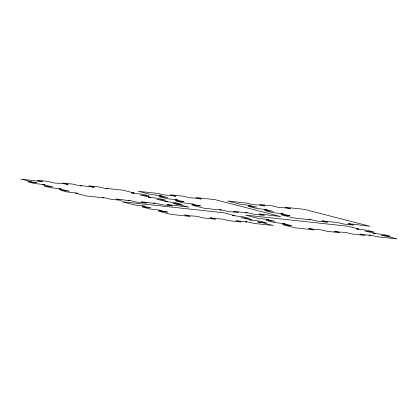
<?xml version="1.0" encoding="UTF-8"?>
<svg xmlns="http://www.w3.org/2000/svg" width="418" height="418" viewBox="0 0 418 418"><rect width="100%" height="100%" fill="white"/><g stroke="black" fill="none" stroke-linecap="round" stroke-linejoin="round"><path stroke-width="0.63" d="M183.236 201.69L184.108 201.716L175.497 199.929L177.953 200.128L176.636 199.804L167.101 198.707L158.892 196.591L167.665 197.453L159.086 195.697L161.536 195.896L160.219 195.567L150.684 194.474L138.374 191.303L157.539 193.382L163.966 194.955L171.15 195.467L174.797 196.167L175.67 196.199L170.314 194.772L183.089 196.162L189.516 197.735L196.7 198.247L200.353 198.947L201.22 198.978L195.864 197.552L215.024 199.637L280.687 216.571L259.709 213.985L259.139 214L264.557 215.427L254.431 214.329L246.855 212.59L245.831 212.532L247.137 212.924L233.155 211.153L238.563 212.6L228.411 211.498L221.007 209.779L219.795 209.721L221.112 210.092L204.031 208.232L191.721 205.06L200.525 205.949L200.222 205.828L191.914 204.162L194.37 204.36L193.048 204.036L183.518 202.944L175.309 200.828L183.23 201.69M165.727 201.419L164.859 201.403L175.753 202.814L182.201 204.475L173.36 203.597L177.864 204.313L188.764 207.124L167.655 204.527L167.085 204.527L172.509 205.964L162.372 204.862L155.517 203.221L153.761 203.091L155.078 203.456L141.336 201.727L146.76 203.164L136.655 202.066L129.078 200.326L128.033 200.279L129.355 200.661L115.958 198.968L121.377 200.405L111.083 199.287L103.685 197.568L102.473 197.51L103.789 197.881L86.557 196.005L75.574 193.173L78.03 193.372L77.356 193.168L67.141 191.951L60.626 190.274L69.466 191.167L59.022 188.905L61.477 189.103L61.065 188.957L50.583 187.682L44.047 185.994L52.893 186.888L42.584 184.667L45.039 184.866L43.89 184.568L34.145 183.439L27.63 181.762L36.47 182.656L31.961 181.924L20.9 179.071L41.967 181.668L42.542 181.663L37.113 180.226L47.318 181.334L54.006 182.953L63.698 183.727L67.502 184.448L68.218 184.458L62.789 183.016L72.946 184.124L79.629 185.738L81.573 185.911L80.246 185.529L90.617 186.809M165.732 201.419L167.315 201.591L156.807 199.329L165.648 200.206L159.096 198.519L148.609 197.239L148.202 197.108L150.658 197.296L140.213 195.049L149.054 195.927L142.533 194.25L132.177 193.001L131.639 192.823L134.094 193.022L123.101 190.19L106.135 188.346L107.463 188.727L106.25 188.659L98.841 186.94L88.689 185.832L94.118 187.274L90.622 186.809M286.821 215.082L281.131 213.854L283.587 214.053L282.27 213.723L272.735 212.631L264.526 210.515L273.33 211.404L264.714 209.617L267.17 209.815L266.632 209.643L256.318 208.399L248.114 206.283L256.913 207.171L248.302 205.384L250.758 205.583L250.345 205.437L239.906 204.167L227.591 200.99L246.756 203.075L253.188 204.648L260.372 205.154L264.019 205.86L264.892 205.886L259.531 204.465L272.306 205.855L278.738 207.427L285.922 207.934L289.57 208.639L290.442 208.666L285.081 207.244L304.241 209.329L369.904 226.258L348.925 223.677L348.356 223.693L353.78 225.119L343.653 224.017L336.976 222.402L326.876 221.582L323.072 220.861L322.362 220.866L327.78 222.292L317.628 221.185L310.407 219.492L309.017 219.413L310.334 219.779L293.253 217.924L280.943 214.747L289.742 215.641L286.821 215.082M167.414 212.083L158.673 211.2L170.983 214.377L190.148 216.461L184.751 215.03L185.623 215.056L189.265 215.756L196.455 216.268L202.923 217.851L215.698 219.241L210.306 217.82L211.174 217.835L214.815 218.536L222.005 219.048L228.474 220.631L241.249 222.021L235.851 220.589L246.751 222.01L245.434 221.629L246.306 221.655L254.024 223.411L273.184 225.49L262.211 222.663L257.707 221.948L266.548 222.825L260.022 221.143L249.541 219.868L249.138 219.711L251.584 219.92L240.987 217.637L249.828 218.515L243.323 216.837L232.967 215.589L232.429 215.427L234.885 215.615L223.938 212.793L121.737 201.675L134.047 204.851L144.544 206.147L144.847 206.262L142.376 206.064L151.002 207.85L142.256 206.967L150.464 209.084L159.942 210.17L161.259 210.5L158.793 210.296L167.414 212.083M291.33 225.521L282.589 224.638L294.899 227.81L314.059 229.895L308.672 228.479L309.539 228.489L313.176 229.189L320.371 229.701L326.839 231.285L339.615 232.674L334.222 231.253L335.09 231.269L338.732 231.969L345.921 232.481L352.39 234.064L365.165 235.454L359.773 234.033L370.667 235.444L369.355 235.078L370.223 235.088L377.94 236.844L397.1 238.929L386.127 236.097L381.618 235.381L390.459 236.264L383.938 234.582L373.457 233.301L373.044 233.171L375.5 233.354L364.904 231.07L373.739 231.948L367.234 230.271L357.019 229.054L356.345 228.86L358.801 229.048L347.854 226.227L245.653 215.113L257.963 218.285L268.46 219.581L268.758 219.701L266.292 219.497L274.913 221.284L266.172 220.401L274.38 222.517L283.859 223.604L285.175 223.933L282.709 223.729L291.33 225.521"/></g></svg>
